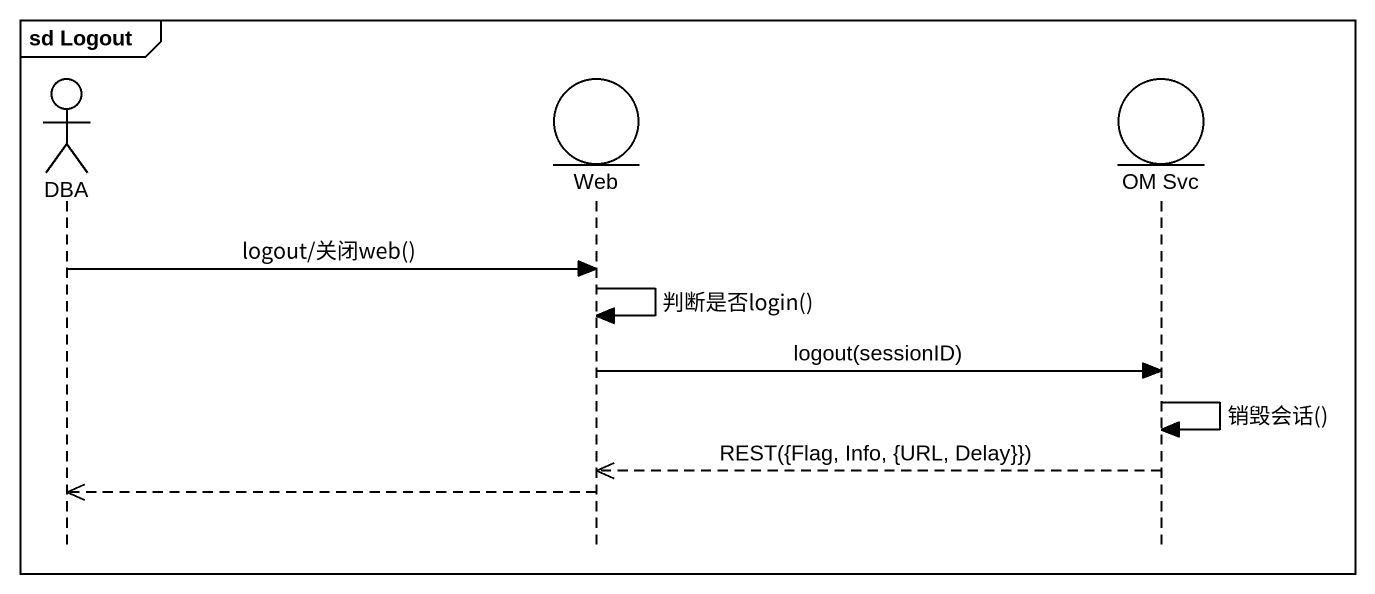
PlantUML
@startuml
mainframe sd Logout
hide footbox
actor DBA
entity Web
entity "OM Svc" as OM_Svc

DBA -> Web : logout/关闭web()
Web -> Web : 判断是否login()
Web -> OM_Svc : logout(sessionID)
OM_Svc -> OM_Svc : 销毁会话()
OM_Svc -->> Web : REST({Flag, Info, {URL, Delay}})
Web -->> DBA
@enduml
